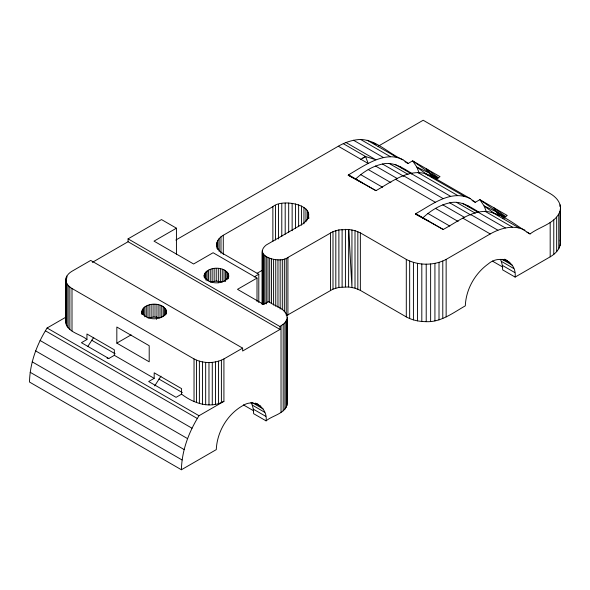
<?xml version="1.0" encoding="UTF-8"?>
<svg xmlns="http://www.w3.org/2000/svg" width="590" height="590" viewBox="0 0 590 590"><rect width="100%" height="100%" fill="white"/><g stroke="black" fill="none" stroke-linecap="round" stroke-linejoin="round"><path stroke-width="0.89" d="M378.153 146.239L423.178 120.249L550.182 193.579C555.397 196.618 560.352 201.559 560.5 207.953L560.5 242.46C560.352 248.862 555.397 253.803 550.182 256.842L515.122 277.086C516.906 261.193 499.605 254.032 488.166 263.988C474.898 273.576 465.945 289.41 465.318 305.841C453.172 312.73 441.003 322.354 426.216 321.675C419.335 321.602 412.358 320.274 406.296 316.911L360.357 290.391L355.01 288.149L348.594 286.961L348.719 229.451L338.889 229.901L332.996 231.634L287.913 257.447C280.412 264.055 252.21 256.311 266.282 244.961L302.751 223.905C323.644 207.26 283.842 197.097 272.868 206.648L223.286 235.27C219.288 237.431 216.036 241.59 216.655 246.34M166.483 314.035C167.899 300.834 140.604 300.826 141.902 314.028M228.787 275.073C226.803 285.39 206.64 285.435 204.162 275.375C207.105 265.411 228.146 265.707 228.787 276.88M66.559 316.778L47.097 328.011C36.949 344.199 29.898 362.776 29.5 382.047L181.41 469.751L216.279 449.624C217.076 431.74 227.438 414.04 243.242 405.396C254.312 398.154 267.919 408.302 266.09 420.862C272.528 415.279 285.84 413.723 287.219 403.612L287.219 317.339C286.209 308.164 274.512 306.328 268.575 301.527L263.597 304.403L237.505 289.336L257.004 278.082L257.004 301.446M181.41 469.751C181.809 450.487 188.866 431.91 199.014 415.721L223.92 401.34L223.92 358.941L242.638 348.137L242.638 351.013L279.992 329.441L279.992 326.565L128.074 238.862L128.074 241.738L279.992 329.441M223.92 401.34C209.929 409.062 193.387 403.236 181.58 394.15L181.58 388.626L154.189 372.806L154.189 378.338L114.342 355.328L114.342 349.804L86.944 333.992L86.944 339.516C80.505 333.925 67.194 332.369 65.814 322.258L65.814 279.859C65.903 276.024 68.875 273.059 72.002 271.238L90.72 260.426L242.638 348.137M65.814 322.258L66.073 320.355M286.961 405.522L287.219 317.339M560.065 245.647L560.065 211.139L560.5 207.953M166.483 312.221C162.567 321.137 144.535 321.115 141.902 311.321M279.992 326.565L284.918 322.878L286.961 319.249M526.936 232.143L530.063 233.95C539.725 226.516 555.374 223.757 560.065 211.139M87.903 346.3L93.729 337.369M154.683 385.89L160.967 376.184M502.673 218.13L507.26 215.483L479.862 199.671L475.282 202.318L470.2 198.579L430.361 175.569C411.171 166.122 391.871 181.831 375.948 190.651L348.218 175.201L348.55 174.832C365.262 165.207 389.474 146.844 408.037 163.496L412.624 160.849L440.015 176.668L436.194 178.873M530.063 233.95C515.822 225.601 502.171 212.761 485.098 211.345C469.293 211.721 456.542 222.43 443.186 229.473L415.456 214.023L415.795 213.654C431.718 204.841 451.018 189.125 470.2 198.579M355.372 179.272C362.998 172.088 372.172 166.262 382.497 164.005C393.515 161.387 403.169 168.179 412.071 173.571M422.61 218.094C430.235 210.91 439.41 205.084 449.742 202.82C460.421 200.29 469.898 206.611 478.534 211.943M128.074 238.862L161.49 219.569L176.432 228.197L176.432 254.261M92.313 262.388L128.074 241.738M176.432 228.197L154.02 241.14L193.601 263.988L213.101 252.734L257.004 278.082M175.82 240.049L338.306 146.239C345.084 142.293 352.717 139.764 360.586 139.454C376.833 140.029 388.685 153.732 402.963 159.757M362.717 158.157L365.557 156.52L375.86 159.757L345.976 142.5M86.944 339.516L81.435 342.694L108.826 358.514L114.342 355.328M116.827 343.122L149.204 361.818L149.204 345.711L116.827 327.022L116.827 343.122L131.113 334.877M257.129 273.251L262.639 270.072M254.179 276.924L258.796 274.262L258.796 302.559M154.189 378.338L148.673 381.516L176.071 397.336L181.58 394.15M286.231 315.79L332.996 289.144L338.889 287.411L348.594 286.961M351.942 229.901L351.942 287.411L348.719 229.451L355.01 230.631L360.357 232.873L406.296 259.401C418.48 265.78 433.96 265.78 446.143 259.401L490.224 233.95C500.563 228.05 513.809 224.414 524.989 230.211M338.306 146.239L368.19 163.496L365.557 156.52L360.586 159.389M65.814 279.859C65.903 283.702 68.875 286.666 72.002 288.488L194.036 358.941C203.174 363.728 214.782 363.728 223.92 358.941M222.268 269.239L222.268 281.895L216.228 281.061L210.246 282.042L210.246 269.387M148.614 317.811L153.968 317.007L160.008 317.84L160.008 305.185M107.048 358.093L108.826 358.514M437.824 178.106L429.527 173.18L416.85 167.11L412.624 160.849L437.618 178.541M505.062 216.928L496.765 212.002L484.088 205.932L479.862 199.671L504.856 217.363M348.218 175.201L362.253 182.745M415.456 214.023L429.491 221.567M404.895 161.682L408.037 163.496M472.089 200.475L475.282 202.318M367.172 140.221L397.063 157.471M424.453 173.29L464.3 196.293M491.691 212.112L519.089 227.924M360.586 139.454L390.469 156.704M417.86 172.523L457.707 195.526M485.098 211.345L512.496 227.157M353.462 140.221L383.345 157.471M410.736 173.29L450.583 196.293M477.981 212.112L505.372 227.924M395.175 164.455L411.614 173.947M462.413 203.277L478.07 212.311M389.194 163.489L407.978 174.338M456.431 202.311L475.216 213.16M403.25 175.569L443.097 198.579M470.496 214.391L497.886 230.211M382.497 164.005L403.634 176.203M449.742 202.82L470.872 215.026M343.284 143.658L365.557 156.52M375.542 166.011L397.454 178.659M442.78 204.833L464.691 217.481M395.588 179.308L435.435 202.318M462.825 218.13L490.224 233.95M368.19 169.537L390.89 182.642M435.435 208.358L458.128 221.464M360.674 174.625L382.593 187.273M427.92 213.44L449.831 226.095M504.752 259.217L507.09 260.566M504.428 259.305L509.871 262.454M502.009 259.29L512.12 265.131M500.335 259.298L501.323 261.333L513.772 268.524M348.55 174.832L375.948 190.651M415.795 213.654L443.186 229.473M501.323 261.333L502.333 265.36L514.782 272.543M492.392 261.082L502.769 267.071M515.122 277.086L502.673 269.896L502.333 265.36M258.796 274.262L223.286 253.759C219.937 251.805 216.759 248.626 216.655 244.518M256.495 403.449L258.051 404.349M255.389 403.088L260.832 406.237M252.188 402.623L263.088 408.914M250.964 402.402L252.284 405.116L264.74 412.307M252.284 405.116L253.294 409.136L265.743 416.326M243.353 404.865L253.73 410.854M266.09 420.862L253.634 413.678L253.294 409.136M91.627 340.194L115.109 353.749M158.865 379.016L182.347 392.571M47.097 328.011L199.014 415.721M45.371 330.784L197.289 418.487M40.09 340.496L192.001 428.207M35.621 350.888L187.539 438.599M32.207 361.84L184.117 449.543M30.171 372.283L182.089 459.986M494.199 213.344L484.088 205.932L486.256 211.419M427.684 175.053L416.85 167.11L419.328 173.386M497.599 214.391L499.044 215.461M430.361 175.569L433.259 177.708M373.079 142.5L375.978 144.639M505.962 216.803L493.557 207.577L496.765 212.002L498.543 215.616M438.724 177.981L426.327 168.762L429.527 173.18L431.305 176.794M496.765 212.002L504.443 218.27M429.527 173.18L436.504 178.881M467.575 205.615L468.902 206.736M400.33 166.793L401.665 167.914M560.175 240.078L560.5 242.46M287.042 402.336L287.219 403.612M560.065 204.774L560.065 206.589M558.774 214.236L558.774 248.744M556.665 217.186L556.665 251.694M553.774 219.908L553.774 254.415M550.182 222.334L550.182 256.842M446.143 259.401L446.143 316.911M442.78 261.053L442.78 318.57M439.012 262.388L439.012 319.905M434.926 263.369L434.926 320.879M430.626 263.959L430.626 321.476M426.216 264.165L426.216 321.675M421.813 263.959L421.813 321.476M417.514 263.369L417.514 320.879M413.428 262.388L413.428 319.905M409.659 261.053L409.659 318.57M406.296 259.401L406.296 316.911M360.357 232.873L360.357 290.391M357.835 231.634L357.835 289.144M355.01 230.631L355.01 288.149M345.416 229.304L345.416 286.814M342.112 229.451L342.112 286.969M338.889 229.901L338.889 287.411M335.821 230.631L335.821 288.149M332.996 231.634L332.996 289.144M330.474 232.873L330.474 290.391M308.776 216.788L308.776 218.61M308.489 212.776L308.489 218.248M307.493 210.844L307.493 219.967M305.967 209.03L305.967 221.811M303.939 207.392L303.939 223.824M301.468 205.969L301.468 225.137M298.629 204.796L298.629 226.708M295.494 203.911L295.494 228.559M292.146 203.336L292.146 230.719M288.687 203.085L288.687 232.298M287.913 257.447L287.913 314.957M286.231 258.272L286.231 314.876M286.187 321.115L286.187 407.38M285.199 203.167L285.199 234.208M284.918 322.878L284.918 409.15M284.351 258.944L284.351 311.889M283.185 324.515L283.185 410.78M282.308 259.43L282.308 309.639M281.784 203.58L281.784 236.45M281.032 325.968L281.032 412.24M280.154 259.733L280.154 309.027M278.532 204.317L278.532 239.009M277.956 259.829L277.956 307.302M275.751 259.733L275.751 306.291M275.53 205.35L275.53 240.034M273.598 259.43L273.598 305.074M272.868 206.648L272.868 241.34M271.555 258.944L271.555 303.673M269.674 258.272L269.674 302.095M267.993 257.447L267.993 302.183M266.282 256.458L266.282 303.931M264.851 255.492L264.851 303.872M263.693 254.401L263.693 304.61M262.845 253.221L262.845 304.344M262.329 251.982L262.329 304.02M262.159 250.713L262.159 304.573M228.478 273.878L228.478 278.399M227.821 272.735L227.821 279.055M226.84 271.666L226.84 279.8M225.564 270.714L225.564 281.555M224.023 269.896L224.023 281.644M223.286 235.27L223.286 254.445M221.398 360.188L221.398 402.587M220.984 236.833L220.984 253.265M220.343 268.767L220.343 281.415M219.126 238.581L219.126 251.362M218.566 361.183L218.566 403.582M218.307 268.487L218.344 282.728M217.769 240.477L217.769 249.607M216.936 242.468L216.936 248.383M216.228 268.413L216.228 281.061M215.505 361.921L215.505 404.32M214.148 268.538L214.148 281.194M212.282 362.363L212.282 404.762M212.135 268.863L212.135 281.519M208.978 362.511L208.978 404.91M208.543 270.087L208.543 280.929M207.061 270.935L207.061 280.877M205.858 271.924L205.858 280.058M205.667 362.363L205.667 404.762M204.951 273.015L204.951 278.436M204.383 274.173L204.383 276.887M204.162 275.375L204.162 277.182M202.444 361.921L202.444 404.32M199.383 361.183L199.383 403.582M196.551 360.188L196.551 402.587M194.036 358.941L194.036 401.34M166.528 311.019L166.528 313.725M166.218 309.824L166.218 313.438M165.561 308.681L165.561 315.001M164.581 307.611L164.581 315.746M163.305 306.653L163.305 316.594M161.763 305.841L161.763 317.59M158.083 304.713L158.083 317.361M156.512 316.638L156.512 319.323M156.055 304.433L156.055 317.088M153.968 304.352L153.968 317.007M151.888 304.484L151.888 317.132M149.875 304.809L149.875 317.464M147.987 305.332L147.987 317.988M146.283 306.026L146.283 316.874M144.801 306.881L144.801 316.823M143.599 307.869L143.599 315.097M142.691 308.961L142.691 314.382M142.124 310.119L142.124 313.733M142.035 312.523L142.035 314.33M72.002 288.488L72.002 330.887M69.849 287.035L69.849 329.434M68.115 285.398L68.115 327.797M66.847 276.091L66.847 277.934M66.847 283.635L66.847 326.034M66.073 277.956L66.073 324.168"/></g></svg>
